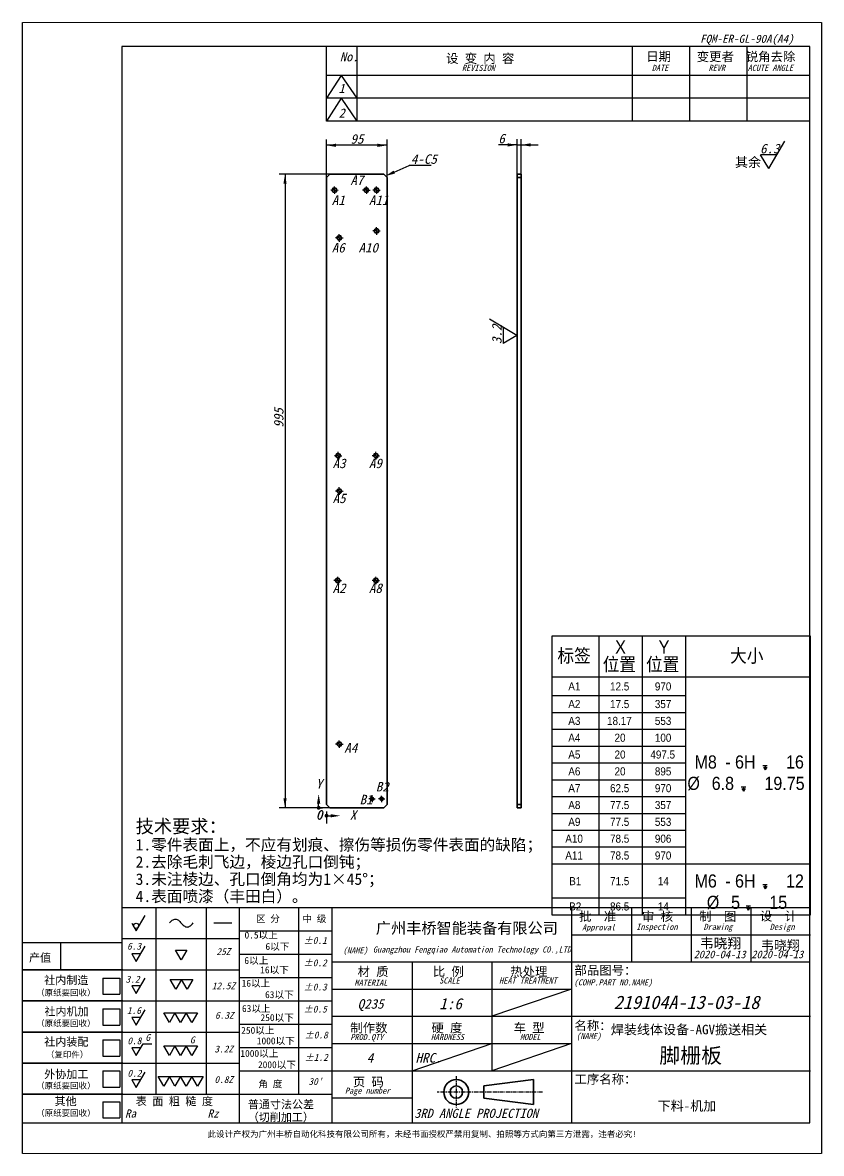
# Model space of a CAD drawing. Header units: millimetres. Extents: x -168473 to -148463, y 295526 to 306160.
# Drawn here: x -154662 to -153408, y 299194 to 300970 of the extents above; entities that cross this region are included whole.
import ezdxf

# ---------------------------------------------------------------- set-up
doc = ezdxf.new("R2010")
doc.units = ezdxf.units.MM
doc.linetypes.add('CENTER', pattern=[10.16, 6.35, -1.27, 1.27, -1.27])
doc.linetypes.add('CENTERX2', pattern=[20.32, 12.7, -2.54, 2.54, -2.54])
for name, color, linetype in [('SLD-0', 7, 'Continuous'), ('中心线层', 1, 'CENTERX2'), ('尺寸', 7, 'Continuous')]:
    doc.layers.add(name, color=color, linetype=linetype)
doc.layers.add('图框', color=7, linetype='Continuous', lineweight=20)
doc.layers.add('轮廓实线层', color=7, linetype='Continuous', lineweight=35)
doc.styles.add('SLDTEXTSTYLE0', font='')
doc.styles.add('SLDTEXTSTYLE1', font='')
doc.styles.add('SLDTEXTSTYLE2', font='')
doc.styles.add('SLDTEXTSTYLE3', font='')
doc.styles.add('SLDTEXTSTYLE4', font='', dxfattribs={"width": 0.913})
doc.styles.add('SLDTEXTSTYLE5', font='', dxfattribs={"width": 0.913})
doc.styles.get('SLDTEXTSTYLE0').set_extended_font_data('宋体')
doc.styles.get('SLDTEXTSTYLE1').set_extended_font_data('宋体', italic=True, bold=True)
doc.styles.get('SLDTEXTSTYLE2').set_extended_font_data('宋体')
doc.styles.get('SLDTEXTSTYLE3').set_extended_font_data('宋体', italic=True, bold=True)
doc.styles.get('SLDTEXTSTYLE4').set_extended_font_data('Century Gothic')
doc.styles.get('SLDTEXTSTYLE5').set_extended_font_data('Century Gothic')

# ---------------------------------------------------------------- blocks, each defined once
blk = doc.blocks.new('_DOT')
at = {"color": 0, "linetype": 'ByBlock', "lineweight": -2}
blk.add_line((-0.5, 0), (-1, 0), dxfattribs=at)
at = {"color": 0, "linetype": 'ByBlock', "const_width": 0.5}
blk.add_lwpolyline([(-0.25, 0, 1), (0.25, 0, 1)], format="xyb", close=True, dxfattribs=at)
blk = doc.blocks.new('SW_SYMBOL_HOLE_DEPTH')
at = {"layer": 'SLD-0', "color": 0}
for p, q in [((0, 1750), (1600, 1750)), ((200, 1110), (800, 150)), ((800, 1750), (800, 150)), ((1400, 1110), (800, 150))]:
    blk.add_line(p, q, dxfattribs=at)

msp = doc.modelspace()

# ---------------------------------------------------------------- linework, layer by layer
at = {"color": 7, "linetype": 'Continuous', "lineweight": 35}
for p, q in [((-154180.148, 300732.119), (-154185.148, 300727.119)), ((-154095.148, 300732.119), (-154180.148, 300732.119)), ((-154090.148, 300727.119), (-154095.148, 300732.119)), ((-153885.637, 300732.119), (-153879.637, 300732.119)), ((-153885.637, 300727.119), (-153885.637, 300732.119)), ((-153879.637, 300732.119), (-153879.637, 300727.119)), ((-154185.148, 300727.119), (-154185.148, 299742.119)), ((-154090.148, 299742.119), (-154090.148, 300727.119)), ((-153885.637, 299742.119), (-153885.637, 300727.119)), ((-153879.637, 300727.119), (-153885.637, 300727.119)), ((-153879.637, 299742.119), (-153879.637, 300727.119)), ((-154185.148, 299742.119), (-154180.148, 299737.119)), ((-154180.148, 299737.119), (-154095.148, 299737.119)), ((-154095.148, 299737.119), (-154090.148, 299742.119)), ((-153885.637, 299742.119), (-153879.637, 299742.119)), ((-153885.637, 299737.119), (-153885.637, 299742.119)), ((-153879.637, 299737.119), (-153885.637, 299737.119)), ((-153879.637, 299742.119), (-153879.637, 299737.119))]:
    msp.add_line(p, q, dxfattribs=at)
for centre, radius in [((-154172.648, 300707.119), 3.4), ((-154122.648, 300707.119), 3.4), ((-154106.648, 300707.119), 3.4), ((-154106.648, 300643.119), 3.4), ((-154165.148, 300632.119), 3.4), ((-154166.975, 300290.119), 3.4), ((-154107.648, 300290.119), 3.4), ((-154165.148, 300234.619), 3.4), ((-154167.648, 300094.119), 3.4), ((-154107.648, 300094.119), 3.4), ((-154165.148, 299837.119), 3.4), ((-154113.648, 299751.119), 2.5), ((-154098.648, 299751.119), 2.5)]:
    msp.add_circle(centre, radius, dxfattribs=at)
at = {"color": 7, "linetype": 'Continuous', "lineweight": 18}
for centre, radius in [((-154172.648, 300707.119), 4), ((-154122.648, 300707.119), 4), ((-154106.648, 300707.119), 4), ((-154106.648, 300643.119), 4), ((-154165.148, 300632.119), 4), ((-154166.975, 300290.119), 4), ((-154107.648, 300290.119), 4), ((-154165.148, 300234.619), 4), ((-154167.648, 300094.119), 4), ((-154107.648, 300094.119), 4), ((-154165.148, 299837.119), 4), ((-154113.648, 299751.119), 3), ((-154098.648, 299751.119), 3)]:
    msp.add_arc(centre, radius, 255, 195, dxfattribs=at)
at = {"layer": 'SLD-0'}
for p, q in [((-154662.26, 299194.304), (-154662.26, 300970.304)), ((-153408.26, 300970.304), (-153408.286, 299194.304)), ((-154185.359, 300815.459), (-154185.359, 300932.792)), ((-154137.359, 300932.792), (-154137.359, 300815.459)), ((-153705.359, 300932.792), (-153705.359, 300815.459)), ((-153615.359, 300932.792), (-153615.359, 300815.459)), ((-153525.359, 300932.792), (-153525.359, 300815.459)), ((-153426.285, 300887.459), (-154185.359, 300887.459)), ((-154162.313, 300887.459), (-154185.359, 300851.459)), ((-154162.313, 300887.459), (-154137.359, 300851.459)), ((-153426.285, 300851.459), (-154185.359, 300851.459)), ((-154162.313, 300851.459), (-154185.359, 300815.459)), ((-154162.313, 300851.459), (-154137.359, 300815.459)), ((-153426.285, 300815.459), (-154185.359, 300815.459)), ((-154185.148, 300727.119), (-154185.148, 300786.618)), ((-154090.148, 300727.119), (-154090.148, 300786.618)), ((-153885.637, 300732.119), (-153885.637, 300787.256)), ((-153879.637, 300732.119), (-153879.637, 300787.256)), ((-154090.148, 300777.618), (-154185.148, 300777.618)), ((-153885.637, 300778.256), (-153915.398, 300778.256)), ((-153885.637, 300778.256), (-153879.637, 300778.256)), ((-153879.637, 300778.256), (-153852.637, 300778.256)), ((-154180.148, 300732.119), (-154259.282, 300732.119)), ((-154250.282, 300732.119), (-154250.282, 299737.119)), ((-154078.775, 300735.537), (-154055.198, 300745.987)), ((-154180.148, 299737.119), (-154259.282, 299737.119)), ((-154662.26, 299525.722), (-154506.281, 299525.722)), ((-154602.699, 299525.722), (-154602.699, 299482.504)), ((-154505.154, 299482.504), (-154662.26, 299482.504)), ((-154536.296, 299469.713), (-154509.806, 299469.713)), ((-154536.296, 299469.713), (-154536.296, 299444.282)), ((-154509.806, 299469.713), (-154509.806, 299444.282)), ((-154176.794, 299452.328), (-153800.408, 299452.328)), ((-153800.408, 299452.328), (-153925.493, 299409.616)), ((-154505.154, 299433.691), (-154662.26, 299433.691)), ((-154536.296, 299444.282), (-154509.806, 299444.282)), ((-154536.296, 299421.113), (-154509.806, 299421.113)), ((-154536.296, 299421.113), (-154536.296, 299395.682)), ((-154509.806, 299421.113), (-154509.806, 299395.682)), ((-154176.794, 299409.616), (-153425.153, 299409.616)), ((-154505.154, 299384.877), (-154662.26, 299384.877)), ((-154536.296, 299395.682), (-154509.806, 299395.682)), ((-154536.296, 299372.513), (-154509.806, 299372.513)), ((-154536.296, 299372.513), (-154536.296, 299347.082)), ((-154509.806, 299372.513), (-154509.806, 299347.082)), ((-154176.794, 299366.904), (-153800.408, 299366.904)), ((-154050.577, 299324.192), (-153925.493, 299366.904)), ((-153800.408, 299366.904), (-153925.493, 299324.192)), ((-154536.296, 299347.082), (-154509.806, 299347.082)), ((-154505.154, 299336.063), (-154662.26, 299336.063)), ((-154536.296, 299323.913), (-154509.806, 299323.913)), ((-154536.296, 299323.913), (-154536.296, 299298.482)), ((-154509.806, 299323.913), (-154509.806, 299298.482)), ((-154536.296, 299298.482), (-154509.806, 299298.482)), ((-154505.154, 299287.25), (-154662.26, 299287.25)), ((-154536.296, 299275.313), (-154509.806, 299275.313)), ((-154536.296, 299275.313), (-154536.296, 299249.882)), ((-154509.806, 299275.313), (-154509.806, 299249.882)), ((-154176.794, 299281.48), (-154050.577, 299281.48)), ((-154536.296, 299249.882), (-154509.806, 299249.882))]:
    msp.add_line(p, q, dxfattribs=at)
at = {"layer": 'SLD-0', "color": 0}
for p, q in [((-153490.946, 300741.069), (-153465.665, 300783.924)), ((-153490.946, 300741.069), (-153503.587, 300762.496)), ((-153478.306, 300762.496), (-153503.587, 300762.496)), ((-154020.956, 300745.987), (-154055.198, 300745.987)), ((-154172.648, 300712.119), (-154172.648, 300713.019)), ((-154122.648, 300712.119), (-154122.648, 300713.019)), ((-154106.648, 300712.119), (-154106.648, 300713.019)), ((-154177.648, 300707.119), (-154178.548, 300707.119)), ((-154172.648, 300707.119), (-154175.148, 300707.119)), ((-154172.648, 300707.119), (-154172.648, 300709.619)), ((-154172.648, 300707.119), (-154172.648, 300704.619)), ((-154172.648, 300707.119), (-154170.148, 300707.119)), ((-154172.648, 300702.119), (-154172.648, 300701.219)), ((-154167.648, 300707.119), (-154166.748, 300707.119)), ((-154127.648, 300707.119), (-154128.548, 300707.119)), ((-154122.648, 300707.119), (-154125.148, 300707.119)), ((-154122.648, 300707.119), (-154122.648, 300709.619)), ((-154122.648, 300707.119), (-154122.648, 300704.619)), ((-154122.648, 300707.119), (-154120.148, 300707.119)), ((-154122.648, 300702.119), (-154122.648, 300701.219)), ((-154117.648, 300707.119), (-154116.748, 300707.119)), ((-154111.648, 300707.119), (-154112.548, 300707.119)), ((-154106.648, 300707.119), (-154109.148, 300707.119)), ((-154106.648, 300707.119), (-154106.648, 300709.619)), ((-154106.648, 300707.119), (-154106.648, 300704.619)), ((-154106.648, 300707.119), (-154104.148, 300707.119)), ((-154106.648, 300702.119), (-154106.648, 300701.219)), ((-154101.648, 300707.119), (-154100.748, 300707.119)), ((-154111.648, 300643.119), (-154112.548, 300643.119)), ((-154106.648, 300643.119), (-154109.148, 300643.119)), ((-154106.648, 300648.119), (-154106.648, 300649.019)), ((-154106.648, 300643.119), (-154106.648, 300645.619)), ((-154106.648, 300643.119), (-154106.648, 300640.619)), ((-154106.648, 300643.119), (-154104.148, 300643.119)), ((-154101.648, 300643.119), (-154100.748, 300643.119)), ((-154170.148, 300632.119), (-154171.048, 300632.119)), ((-154165.148, 300632.119), (-154167.648, 300632.119)), ((-154165.148, 300637.119), (-154165.148, 300638.019)), ((-154165.148, 300632.119), (-154165.148, 300634.619)), ((-154165.148, 300632.119), (-154165.148, 300629.619)), ((-154165.148, 300632.119), (-154162.648, 300632.119)), ((-154165.148, 300627.119), (-154165.148, 300626.219)), ((-154160.148, 300632.119), (-154159.248, 300632.119)), ((-154106.648, 300638.119), (-154106.648, 300637.219)), ((-153886.431, 300479.065), (-153929.286, 300504.346)), ((-153907.858, 300491.706), (-153907.858, 300466.425)), ((-153886.431, 300479.065), (-153907.858, 300466.425)), ((-154171.975, 300290.119), (-154172.875, 300290.119)), ((-154166.975, 300290.119), (-154169.475, 300290.119)), ((-154166.975, 300295.119), (-154166.975, 300296.019)), ((-154166.975, 300290.119), (-154166.975, 300292.619)), ((-154166.975, 300290.119), (-154166.975, 300287.619)), ((-154166.975, 300290.119), (-154164.475, 300290.119)), ((-154161.975, 300290.119), (-154161.075, 300290.119)), ((-154112.648, 300290.119), (-154113.548, 300290.119)), ((-154107.648, 300290.119), (-154110.148, 300290.119)), ((-154107.648, 300295.119), (-154107.648, 300296.019)), ((-154107.648, 300290.119), (-154107.648, 300292.619)), ((-154107.648, 300290.119), (-154107.648, 300287.619)), ((-154107.648, 300290.119), (-154105.148, 300290.119)), ((-154102.648, 300290.119), (-154101.748, 300290.119)), ((-154166.975, 300285.119), (-154166.975, 300284.219)), ((-154107.648, 300285.119), (-154107.648, 300284.219)), ((-154170.148, 300234.619), (-154171.048, 300234.619)), ((-154165.148, 300234.619), (-154167.648, 300234.619)), ((-154165.148, 300239.619), (-154165.148, 300240.519)), ((-154165.148, 300234.619), (-154165.148, 300237.119)), ((-154165.148, 300234.619), (-154165.148, 300232.119)), ((-154165.148, 300234.619), (-154162.648, 300234.619)), ((-154160.148, 300234.619), (-154159.248, 300234.619)), ((-154165.148, 300229.619), (-154165.148, 300228.719)), ((-154172.648, 300094.119), (-154173.548, 300094.119)), ((-154167.648, 300094.119), (-154170.148, 300094.119)), ((-154167.648, 300099.119), (-154167.648, 300100.019)), ((-154167.648, 300094.119), (-154167.648, 300096.619)), ((-154167.648, 300094.119), (-154167.648, 300091.619)), ((-154167.648, 300094.119), (-154165.148, 300094.119)), ((-154162.648, 300094.119), (-154161.748, 300094.119)), ((-154112.648, 300094.119), (-154113.548, 300094.119)), ((-154107.648, 300094.119), (-154110.148, 300094.119)), ((-154107.648, 300099.119), (-154107.648, 300100.019)), ((-154107.648, 300094.119), (-154107.648, 300096.619)), ((-154107.648, 300094.119), (-154107.648, 300091.619)), ((-154107.648, 300094.119), (-154105.148, 300094.119)), ((-154102.648, 300094.119), (-154101.748, 300094.119)), ((-154167.648, 300089.119), (-154167.648, 300088.219)), ((-154107.648, 300089.119), (-154107.648, 300088.219)), ((-153831.606, 300006.635), (-153831.606, 299569.071)), ((-153425.424, 300006.635), (-153831.606, 300006.635)), ((-153757.606, 300006.635), (-153757.606, 299942.832)), ((-153689.606, 300006.635), (-153689.606, 299942.832)), ((-153621.606, 300006.635), (-153621.606, 299942.832)), ((-153425.424, 299569.071), (-153425.424, 300006.635)), ((-153831.606, 299942.832), (-153425.424, 299942.832)), ((-153757.606, 299942.832), (-153757.606, 299569.071)), ((-153689.606, 299942.832), (-153689.606, 299569.071)), ((-153621.606, 299942.832), (-153621.606, 299569.071)), ((-153831.606, 299913.373), (-153621.606, 299913.373)), ((-153831.606, 299886.946), (-153621.606, 299886.946)), ((-153831.606, 299860.519), (-153621.606, 299860.519)), ((-154165.148, 299842.119), (-154165.148, 299843.019)), ((-154170.148, 299837.119), (-154171.048, 299837.119)), ((-154165.148, 299837.119), (-154167.648, 299837.119)), ((-154165.148, 299837.119), (-154165.148, 299839.619)), ((-154165.148, 299837.119), (-154165.148, 299834.619)), ((-154165.148, 299837.119), (-154162.648, 299837.119)), ((-154165.148, 299832.119), (-154165.148, 299831.219)), ((-154160.148, 299837.119), (-154159.248, 299837.119)), ((-153831.606, 299834.091), (-153621.606, 299834.091)), ((-153831.606, 299807.664), (-153621.606, 299807.664)), ((-153831.606, 299781.236), (-153621.606, 299781.236)), ((-154113.648, 299753.619), (-154113.648, 299756.119)), ((-154113.648, 299751.119), (-154113.648, 299753.619)), ((-154098.648, 299753.619), (-154098.648, 299756.119)), ((-154098.648, 299751.119), (-154098.648, 299753.619)), ((-153831.606, 299754.809), (-153621.606, 299754.809)), ((-154191.148, 299737.119), (-154209.514, 299737.119)), ((-154197.514, 299737.119), (-154197.514, 299743.668)), ((-154116.148, 299751.119), (-154118.648, 299751.119)), ((-154113.648, 299751.119), (-154116.148, 299751.119)), ((-154113.648, 299751.119), (-154113.648, 299748.619)), ((-154113.648, 299751.119), (-154111.148, 299751.119)), ((-154113.648, 299748.619), (-154113.648, 299746.119)), ((-154111.148, 299751.119), (-154108.648, 299751.119)), ((-154101.148, 299751.119), (-154103.648, 299751.119)), ((-154098.648, 299751.119), (-154101.148, 299751.119)), ((-154098.648, 299751.119), (-154098.648, 299748.619)), ((-154098.648, 299751.119), (-154096.148, 299751.119)), ((-154098.648, 299748.619), (-154098.648, 299746.119)), ((-154096.148, 299751.119), (-154093.648, 299751.119)), ((-154185.148, 299731.119), (-154185.148, 299712.569)), ((-154185.148, 299724.569), (-154178.598, 299724.569)), ((-153831.606, 299728.382), (-153621.606, 299728.382)), ((-153831.606, 299701.954), (-153621.606, 299701.954)), ((-153831.606, 299675.527), (-153621.606, 299675.527)), ((-153831.606, 299649.1), (-153425.424, 299649.1)), ((-153831.606, 299595.498), (-153621.606, 299595.498)), ((-153831.606, 299569.071), (-153425.424, 299569.071))]:
    msp.add_line(p, q, dxfattribs=at)
at = {"layer": 'SLD-0'}
for points in [[(-154185.148, 300777.618), (-154170.148, 300775.068), (-154170.148, 300780.168)], [(-154090.148, 300777.618), (-154105.148, 300780.168), (-154105.148, 300775.068)], [(-153885.637, 300778.256), (-153900.637, 300780.806), (-153900.637, 300775.706)], [(-153879.637, 300778.256), (-153864.637, 300775.706), (-153864.637, 300780.806)], [(-154250.282, 300732.119), (-154252.832, 300717.119), (-154247.732, 300717.119)], [(-154077.762, 300733.252), (-154092.488, 300729.459), (-154079.788, 300737.823)], [(-154250.282, 299737.119), (-154247.732, 299752.119), (-154252.832, 299752.119)]]:
    msp.add_solid(points, dxfattribs=at)
at = {"layer": 'SLD-0', "color": 0}
for points in [[(-154197.514, 299758.668), (-154200.064, 299743.668), (-154194.964, 299743.668)], [(-154163.598, 299724.569), (-154178.598, 299727.119), (-154178.598, 299722.019)]]:
    msp.add_solid(points, dxfattribs=at)
at = {"layer": '中心线层', "linetype": 'CENTER'}
for p, q in [((-153981.446, 299315.813), (-153981.446, 299265.359)), ((-153846.166, 299290.586), (-154011.486, 299290.584))]:
    msp.add_line(p, q, dxfattribs=at)
at = {"layer": '图框'}
for p, q in [((-153408.26, 300970.304), (-154662.26, 300970.304)), ((-154662.26, 299194.304), (-153408.286, 299194.304))]:
    msp.add_line(p, q, dxfattribs=at)
at = {"layer": '图框', "lineweight": 25}
for p, q in [((-153426.285, 300932.792), (-154506.285, 300932.792)), ((-154506.285, 300932.792), (-154506.285, 299242.304)), ((-153426.285, 299242.304), (-153426.285, 300932.792)), ((-154662.26, 299242.304), (-153426.285, 299242.304))]:
    msp.add_line(p, q, dxfattribs=at)
at = {"layer": '尺寸', "color": 7, "linetype": 'Continuous'}
for p, q in [((-154506.281, 299580.479), (-154506.285, 299242.304)), ((-154453.289, 299580.463), (-154453.289, 299287.582)), ((-154373.967, 299580.463), (-154373.967, 299287.582)), ((-154322.103, 299580.463), (-154322.103, 299242.304)), ((-154229.164, 299580.463), (-154229.164, 299287.582)), ((-154176.789, 299580.479), (-154176.794, 299242.304)), ((-154176.789, 299580.479), (-154176.789, 299495.055)), ((-154362.036, 299556.375), (-154333.561, 299556.375)), ((-154322.103, 299543.853), (-154176.789, 299543.853)), ((-154505.154, 299531.65), (-154322.103, 299531.65)), ((-154322.103, 299507.243), (-154176.794, 299507.243)), ((-154662.26, 299482.504), (-154322.103, 299482.504)), ((-154322.103, 299470.633), (-154176.794, 299470.633)), ((-154662.26, 299433.691), (-154322.103, 299433.691)), ((-154322.103, 299433.691), (-154176.794, 299433.691)), ((-154662.26, 299384.877), (-154322.103, 299384.877)), ((-154322.103, 299397.412), (-154176.794, 299397.412)), ((-154322.103, 299360.802), (-154176.794, 299360.802)), ((-154662.26, 299336.063), (-154322.103, 299336.063)), ((-154322.103, 299324.192), (-154175.662, 299324.192)), ((-154662.26, 299287.25), (-154176.794, 299287.25)), ((-154505.154, 299287.25), (-154176.794, 299287.25)), ((-154506.285, 299242.304), (-154176.794, 299242.304))]:
    msp.add_line(p, q, dxfattribs=at)
at = {"layer": '尺寸'}
for p, q in [((-154506.281, 299580.479), (-154176.789, 299580.479)), ((-154176.789, 299580.479), (-153426.28, 299580.479)), ((-153800.408, 299580.463), (-153800.408, 299242.304)), ((-153706.594, 299580.463), (-153706.594, 299495.04)), ((-153612.781, 299580.463), (-153612.781, 299495.04)), ((-153518.967, 299580.463), (-153518.967, 299495.04)), ((-153426.285, 299242.304), (-153426.28, 299580.479)), ((-154483.993, 299543.671), (-154469.902, 299568.078)), ((-154491.039, 299555.874), (-154483.993, 299543.671)), ((-153800.408, 299537.751), (-153425.153, 299537.751)), ((-154476.947, 299507.727), (-154491.039, 299507.727)), ((-154491.039, 299507.727), (-154483.993, 299495.524)), ((-154483.993, 299495.524), (-154469.902, 299519.931)), ((-154413.189, 299498.321), (-154421.996, 299513.575)), ((-154421.996, 299513.575), (-154404.382, 299513.575)), ((-154404.382, 299513.575), (-154413.189, 299498.321)), ((-154176.789, 299495.055), (-153426.281, 299495.055)), ((-154050.577, 299495.04), (-154050.577, 299242.304)), ((-153925.493, 299495.04), (-153925.493, 299324.192)), ((-154483.993, 299445.217), (-154469.902, 299469.624)), ((-154476.947, 299457.421), (-154491.039, 299457.421)), ((-154491.039, 299457.421), (-154483.993, 299445.217)), ((-154421.702, 299451.992), (-154430.509, 299467.246)), ((-154430.509, 299467.246), (-154412.895, 299467.246)), ((-154412.895, 299467.246), (-154421.702, 299451.992)), ((-154412.895, 299467.246), (-154395.281, 299467.246)), ((-154404.088, 299451.992), (-154412.895, 299467.246)), ((-154395.281, 299467.246), (-154404.088, 299451.992)), ((-154483.993, 299395.482), (-154469.902, 299419.889)), ((-154476.947, 299407.686), (-154491.039, 299407.686)), ((-154491.039, 299407.686), (-154483.993, 299395.482)), ((-154431.911, 299399.694), (-154440.718, 299414.949)), ((-154440.718, 299414.949), (-154423.104, 299414.949)), ((-154423.104, 299414.949), (-154431.911, 299399.694)), ((-154423.104, 299414.949), (-154405.49, 299414.949)), ((-154414.297, 299399.694), (-154423.104, 299414.949)), ((-154405.49, 299414.949), (-154414.297, 299399.694)), ((-154396.683, 299399.694), (-154405.49, 299414.949)), ((-154405.49, 299414.949), (-154387.876, 299414.949)), ((-154387.876, 299414.949), (-154396.683, 299399.694)), ((-154483.993, 299347.789), (-154473.137, 299366.592)), ((-154473.137, 299366.592), (-154459.184, 299366.592)), ((-154431.912, 299347.789), (-154440.719, 299363.043)), ((-154440.719, 299363.043), (-154423.105, 299363.043)), ((-154423.105, 299363.043), (-154431.912, 299347.789)), ((-154423.105, 299363.043), (-154405.49, 299363.043)), ((-154414.297, 299347.789), (-154423.105, 299363.043)), ((-154405.49, 299363.043), (-154414.297, 299347.789)), ((-154396.683, 299347.789), (-154405.49, 299363.043)), ((-154405.49, 299363.043), (-154387.876, 299363.043)), ((-154387.876, 299363.043), (-154396.683, 299347.789)), ((-154476.947, 299359.992), (-154491.039, 299359.992)), ((-154491.039, 299359.992), (-154483.993, 299347.789)), ((-154476.947, 299309.794), (-154491.039, 299309.794)), ((-154491.039, 299309.794), (-154483.993, 299297.591)), ((-154483.993, 299297.591), (-154469.902, 299321.997)), ((-154440.718, 299300.005), (-154449.525, 299315.259)), ((-154449.525, 299315.259), (-154431.911, 299315.259)), ((-154431.911, 299315.259), (-154440.718, 299300.005)), ((-154431.911, 299315.259), (-154414.297, 299315.259)), ((-154423.104, 299300.005), (-154431.911, 299315.259)), ((-154414.297, 299315.259), (-154423.104, 299300.005)), ((-154405.49, 299300.005), (-154414.297, 299315.259)), ((-154414.297, 299315.259), (-154396.683, 299315.259)), ((-154396.683, 299315.259), (-154405.49, 299300.005)), ((-154387.876, 299300.005), (-154396.683, 299315.259)), ((-154396.683, 299315.259), (-154379.069, 299315.259)), ((-154379.069, 299315.259), (-154387.876, 299300.005)), ((-154175.662, 299324.192), (-153425.153, 299324.192)), ((-154176.794, 299242.304), (-153426.285, 299242.304))]:
    msp.add_line(p, q, dxfattribs=at)
msp.add_circle((-154483.993, 299551.806), 4.068, dxfattribs=at)
at = {"layer": '尺寸', "color": 7, "linetype": 'Continuous'}
msp.add_open_spline([(-154431.65, 299556.174), (-154430.43, 299557.774), (-154427.762, 299560.476), (-154422.312, 299563.221), (-154416.979, 299560.322), (-154413.194, 299556.037), (-154409.385, 299551.757), (-154403.95, 299548.863), (-154398.475, 299551.805), (-154395.841, 299554.628), (-154394.642, 299556.292)], degree=3, knots=[0, 0, 0, 0, 6.96407432, 13.29707517, 19.12167134, 26.15937045, 33.27166208, 39.14319444, 45.57780543, 52.67754896, 52.67754896, 52.67754896, 52.67754896], dxfattribs=at)
at = {"layer": '轮廓实线层'}
for p, q in [((-153938.335, 299300.349), (-153860.234, 299310.112)), ((-153860.234, 299310.112), (-153860.234, 299271.061)), ((-153938.335, 299280.824), (-153938.335, 299300.349)), ((-153860.234, 299271.061), (-153938.335, 299280.824))]:
    msp.add_line(p, q, dxfattribs=at)
for radius in [19.525, 9.763]:
    msp.add_arc((-153981.446, 299290.586), radius, 0, 359.989383, dxfattribs=at)

# ---------------------------------------------------------------- block references
at = {"layer": 'SLD-0', "color": 0, "xscale": 0.004393530281959102, "yscale": 0.004393530252855271, "zscale": 0.004393530273437499}
for p in [(-153500.244, 299795.881), (-153534.141, 299762.288), (-153500.244, 299609.001), (-153526.517, 299575.407)]:
    msp.add_blockref('SW_SYMBOL_HOLE_DEPTH', p, dxfattribs=at)
at = {"layer": 'SLD-0', "color": 0, "xscale": 6, "yscale": 6, "rotation": 180}
for p in [(-154197.514, 299737.119, -3), (-154185.148, 299724.569, -3)]:
    msp.add_blockref('_DOT', p, dxfattribs=at)

# ---------------------------------------------------------------- texts
at = {"layer": 'SLD-0', "linetype": 'Continuous'}
for s, height, style, p in [('FQM-ER-GL-90A(A4)', 12.7, 'SLDTEXTSTYLE3', (-153598.739, 300938.582)), ('A7', 15, 'SLDTEXTSTYLE1', (-154147.724, 300715.378)), ('A1', 15, 'SLDTEXTSTYLE1', (-154176.95, 300683.878)), ('A11', 15, 'SLDTEXTSTYLE1', (-154118.658, 300683.878)), ('A6', 15, 'SLDTEXTSTYLE1', (-154176.95, 300609.273)), ('A10', 15, 'SLDTEXTSTYLE1', (-154134.973, 300609.273)), ('A3', 15, 'SLDTEXTSTYLE1', (-154175.609, 300270.536)), ('A9', 15, 'SLDTEXTSTYLE1', (-154118.658, 300270.536)), ('A5', 15, 'SLDTEXTSTYLE1', (-154175.609, 300215.646)), ('A2', 15, 'SLDTEXTSTYLE1', (-154175.609, 300074.536)), ('A8', 15, 'SLDTEXTSTYLE1', (-154118.658, 300074.536)), ('A4', 15, 'SLDTEXTSTYLE1', (-154157.254, 299823.634)), ('B2', 15, 'SLDTEXTSTYLE1', (-154107.853, 299762.694)), ('B1', 15, 'SLDTEXTSTYLE1', (-154133.236, 299742.503)), ('韦晓翔', 15.875, 'SLDTEXTSTYLE0', (-153599.039, 299516.318)), ('韦晓翔', 15, 'SLDTEXTSTYLE0', (-153503.158, 299513.493)), ('2020-04-13', 12, 'SLDTEXTSTYLE1', (-153608.756, 299500.814)), ('2020-04-13', 12, 'SLDTEXTSTYLE1', (-153518.257, 299500.814)), ('Q235', 15, 'SLDTEXTSTYLE1', (-154136.354, 299421.522)), ('219104A-13-03-18', 21, 'SLDTEXTSTYLE1', (-153734.298, 299421.049)), ('焊装线体设备-AGV搬送相关', 15, 'SLDTEXTSTYLE0', (-153738.759, 299381.287)), ('脚栅板', 24, 'SLDTEXTSTYLE0', (-153662.574, 299336.108)), ('4', 15, 'SLDTEXTSTYLE1', (-154121.994, 299336.922)), ('HRC.', 15, 'SLDTEXTSTYLE1', (-154045.336, 299336.922)), ('下料-机加', 15, 'SLDTEXTSTYLE0', (-153665.309, 299261.403)), ('此设计产权为广州丰桥自动化科技有限公司所有，未经书面授权严禁用复制、拍照等方式向第三方泄露，违者必究!', 9.525, 'SLDTEXTSTYLE2', (-154371.837, 299219.915))]:
    msp.add_text(s, height=height, dxfattribs=dict(at, style=style)).set_placement(p)
at = {"layer": 'SLD-0', "char_height": 15, "attachment_point": 1, "style": 'SLDTEXTSTYLE1'}
for s, insert in [('95', (-154147.556, 300795.072)), ('6', (-153915.398, 300795.711))]:
    msp.add_mtext(s, dxfattribs=dict(at, insert=insert))
at = {"layer": 'SLD-0', "color": 0, "attachment_point": 1}
for s, insert, char_height, style in [('6.3', (-153504.479, 300779.951), 15, 'SLDTEXTSTYLE1'), ('4-C5', (-154052.697, 300763.46), 15, 'SLDTEXTSTYLE1'), ('其余', (-153543.844, 300758.523), 15, 'SLDTEXTSTYLE0'), ('标签', (-153822.606, 299986.447), 21, 'SLDTEXTSTYLE4'), ('X ', (-153732.137, 300000.024), 21, 'SLDTEXTSTYLE5'), ('Y ', (-153663.889, 300000.024), 21, 'SLDTEXTSTYLE5'), ('大小', (-153551.515, 299986.447), 21, 'SLDTEXTSTYLE4'), ('位置', (-153751.606, 299972.87), 21, 'SLDTEXTSTYLE4'), ('位置', (-153683.606, 299972.87), 21, 'SLDTEXTSTYLE4'), ('A1', (-153805.565, 299934.07), 12.7, 'SLDTEXTSTYLE5'), ('12.5', (-153740.022, 299934.07), 12.7, 'SLDTEXTSTYLE5'), ('970', (-153669.682, 299934.07), 12.7, 'SLDTEXTSTYLE5'), ('A2', (-153805.565, 299906.382), 12.7, 'SLDTEXTSTYLE5'), ('17.5', (-153740.022, 299906.382), 12.7, 'SLDTEXTSTYLE5'), ('357', (-153669.682, 299906.382), 12.7, 'SLDTEXTSTYLE5'), ('A3', (-153805.565, 299879.955), 12.7, 'SLDTEXTSTYLE5'), ('18.17', (-153744.714, 299879.955), 12.7, 'SLDTEXTSTYLE5'), ('553', (-153669.682, 299879.955), 12.7, 'SLDTEXTSTYLE5'), ('A4', (-153805.565, 299853.527), 12.7, 'SLDTEXTSTYLE5'), ('20', (-153732.99, 299853.527), 12.7, 'SLDTEXTSTYLE5'), ('100', (-153669.682, 299853.527), 12.7, 'SLDTEXTSTYLE5'), ('A5', (-153805.565, 299827.1), 12.7, 'SLDTEXTSTYLE5'), ('20', (-153732.99, 299827.1), 12.7, 'SLDTEXTSTYLE5'), ('497.5', (-153676.714, 299827.1), 12.7, 'SLDTEXTSTYLE5'), (' M8', (-153614.4, 299819.381), 20.6375, 'SLDTEXTSTYLE5'), (' - 6H ', (-153566.246, 299819.381), 20.6375, 'SLDTEXTSTYLE5'), (' 16', (-153470.732, 299819.381), 20.6375, 'SLDTEXTSTYLE5'), ('A6', (-153805.565, 299800.672), 12.7, 'SLDTEXTSTYLE5'), ('20', (-153732.99, 299800.672), 12.7, 'SLDTEXTSTYLE5'), ('895', (-153669.682, 299800.672), 12.7, 'SLDTEXTSTYLE5'), ('Y', (-154201.879, 299782.393), 15, 'SLDTEXTSTYLE1'), ('A7', (-153805.565, 299774.245), 12.7, 'SLDTEXTSTYLE5'), ('62.5', (-153740.022, 299774.245), 12.7, 'SLDTEXTSTYLE5'), ('970', (-153669.682, 299774.245), 12.7, 'SLDTEXTSTYLE5'), ('%%c', (-153618.606, 299785.787), 20.6375, 'SLDTEXTSTYLE5'), (' 6.8', (-153587.455, 299785.787), 20.6375, 'SLDTEXTSTYLE5'), (' 19.75', (-153504.629, 299785.787), 20.6375, 'SLDTEXTSTYLE5'), ('A8', (-153805.565, 299747.818), 12.7, 'SLDTEXTSTYLE5'), ('77.5', (-153740.022, 299747.818), 12.7, 'SLDTEXTSTYLE5'), ('357', (-153669.682, 299747.818), 12.7, 'SLDTEXTSTYLE5'), ('技术要求：', (-154484.884, 299718.547), 21, 'SLDTEXTSTYLE0'), ('0', (-154201.879, 299733.844), 15, 'SLDTEXTSTYLE1'), ('0', (-154201.512, 299733.295), 15, 'SLDTEXTSTYLE1'), ('X', (-154148.598, 299733.3), 15, 'SLDTEXTSTYLE1'), ('A9', (-153805.565, 299721.39), 12.7, 'SLDTEXTSTYLE5'), ('77.5', (-153740.022, 299721.39), 12.7, 'SLDTEXTSTYLE5'), ('553', (-153669.682, 299721.39), 12.7, 'SLDTEXTSTYLE5'), ('1.零件表面上，不应有划痕、擦伤等损伤零件表面的缺陷；', (-154484.884, 299688.056), 18, 'SLDTEXTSTYLE0'), ('A10', (-153810.257, 299694.963), 12.7, 'SLDTEXTSTYLE5'), ('78.5', (-153740.022, 299694.963), 12.7, 'SLDTEXTSTYLE5'), ('906', (-153669.682, 299694.963), 12.7, 'SLDTEXTSTYLE5'), ('A11', (-153810.257, 299668.535), 12.7, 'SLDTEXTSTYLE5'), ('78.5', (-153740.022, 299668.535), 12.7, 'SLDTEXTSTYLE5'), ('970', (-153669.682, 299668.535), 12.7, 'SLDTEXTSTYLE5'), ('2.去除毛刺飞边，棱边孔口倒钝；', (-154484.884, 299661.056), 18, 'SLDTEXTSTYLE0'), ('3.未注棱边、孔口倒角均为1×45°；', (-154484.884, 299634.056), 18, 'SLDTEXTSTYLE0'), (' M6', (-153614.4, 299632.5), 20.6375, 'SLDTEXTSTYLE5'), (' - 6H ', (-153566.246, 299632.5), 20.6375, 'SLDTEXTSTYLE5'), (' 12', (-153470.732, 299632.5), 20.6375, 'SLDTEXTSTYLE5'), ('B1', (-153804.154, 299628.266), 12.7, 'SLDTEXTSTYLE5'), ('71.5', (-153740.022, 299628.266), 12.7, 'SLDTEXTSTYLE5'), ('14', (-153664.99, 299628.266), 12.7, 'SLDTEXTSTYLE5'), ('4.表面喷漆（丰田白）。', (-154484.884, 299607.056), 18, 'SLDTEXTSTYLE0'), ('%%c', (-153588.127, 299598.907), 20.6375, 'SLDTEXTSTYLE5'), (' 5', (-153556.976, 299598.907), 20.6375, 'SLDTEXTSTYLE5'), (' 15', (-153497.005, 299598.907), 20.6375, 'SLDTEXTSTYLE5'), ('B2', (-153804.154, 299588.507), 12.7, 'SLDTEXTSTYLE5'), ('86.5', (-153740.022, 299588.507), 12.7, 'SLDTEXTSTYLE5'), ('14', (-153664.99, 299588.507), 12.7, 'SLDTEXTSTYLE5')]:
    msp.add_mtext(s, dxfattribs=dict(at, insert=insert, char_height=char_height, style=style))
at = {"layer": 'SLD-0', "color": 0, "insert": (-153925.313, 300465.533), "char_height": 15, "attachment_point": 1, "rotation": 90, "style": 'SLDTEXTSTYLE1'}
msp.add_mtext('3.2', dxfattribs=at)
at = {"layer": 'SLD-0', "insert": (-154267.736, 300334.178), "char_height": 15, "attachment_point": 1, "rotation": 90, "style": 'SLDTEXTSTYLE1'}
msp.add_mtext('995', dxfattribs=at)
at = {"layer": '尺寸', "linetype": 'Continuous'}
for s, height, style, p in [('日期', 14.2875, 'SLDTEXTSTYLE0', (-153683.312, 300910.018)), ('变更者', 14.2875, 'SLDTEXTSTYLE0', (-153604.029, 300909.698)), ('锐角去除', 14.2875, 'SLDTEXTSTYLE0', (-153527.06, 300909.778)), ('No.', 14.2875, 'SLDTEXTSTYLE1', (-154164.123, 300909.495)), ('设 变 内 容', 14.2875, 'SLDTEXTSTYLE0', (-153997.453, 300906.941)), ('REVISION', 9.525, 'SLDTEXTSTYLE1', (-153972.584, 300894.497)), ('DATE', 9.525, 'SLDTEXTSTYLE1', (-153674.399, 300894.497)), ('REVR', 9.525, 'SLDTEXTSTYLE1', (-153585.35, 300894.497)), ('ACUTE ANGLE', 9.525, 'SLDTEXTSTYLE1', (-153523.971, 300894.497)), ('1', 14.287, 'SLDTEXTSTYLE1', (-154166.301, 300859.884)), ('2', 14.287, 'SLDTEXTSTYLE1', (-154166.061, 300821.121)), ('批  准', 14.2875, 'SLDTEXTSTYLE0', (-153788.671, 299559.443)), ('审 核', 14.2875, 'SLDTEXTSTYLE0', (-153689.818, 299559.364)), ('制  图', 14.2875, 'SLDTEXTSTYLE0', (-153600.289, 299559.523)), ('设  计', 14.2875, 'SLDTEXTSTYLE0', (-153504.856, 299559.922)), ('广州丰桥智能装备有限公司', 17.4625, 'SLDTEXTSTYLE0', (-154107.741, 299539.421)), ('Approval', 9.525, 'SLDTEXTSTYLE1', (-153783.938, 299544.497)), ('Inspection', 9.525, 'SLDTEXTSTYLE1', (-153698.795, 299545.354)), ('Drawing', 9.525, 'SLDTEXTSTYLE1', (-153593.292, 299545.354)), ('Design', 9.525, 'SLDTEXTSTYLE1', (-153489.265, 299545.354)), ('6.3', 10.8, 'SLDTEXTSTYLE1', (-154498.327, 299514.329)), ('(NAME)', 9.525, 'SLDTEXTSTYLE1', (-154159.429, 299508.556)), ('Guangzhou Fengqiao Automation Technology CO.,LTD', 9.525, 'SLDTEXTSTYLE1', (-154112.259, 299509.78)), ('材 质', 14.2875, 'SLDTEXTSTYLE0', (-154136.482, 299472.665)), ('比 例', 14.2875, 'SLDTEXTSTYLE0', (-154018.245, 299472.825)), ('热处理', 14.2875, 'SLDTEXTSTYLE0', (-153896.746, 299472.745)), ('部品图号：', 14.2875, 'SLDTEXTSTYLE0', (-153795.984, 299474.836)), ('3.2', 10.8, 'SLDTEXTSTYLE1', (-154500.584, 299462.43)), ('SCALE', 9.525, 'SLDTEXTSTYLE1', (-154008.308, 299461.113)), ('HEAT TREATMENT', 9.525, 'SLDTEXTSTYLE1', (-153914.203, 299461.113)), ('MATERIAL', 9.525, 'SLDTEXTSTYLE1', (-154141.338, 299457.579)), ('(COMP.PART NO.NAME)', 9.525, 'SLDTEXTSTYLE1', (-153796.868, 299458.115)), ('1:6', 17.4625, 'SLDTEXTSTYLE1', (-154008.201, 299420.646)), ('1.6', 10.8, 'SLDTEXTSTYLE1', (-154498.508, 299413.37)), ('制作数', 14.2875, 'SLDTEXTSTYLE0', (-154147.904, 299384.344)), ('硬 度', 14.2875, 'SLDTEXTSTYLE0', (-154020.542, 299384.344)), ('车 型', 14.2875, 'SLDTEXTSTYLE0', (-153891.539, 299384.424)), ('名称：', 14.2875, 'SLDTEXTSTYLE0', (-153795.984, 299387.86)), ('PROD.QTY', 9.525, 'SLDTEXTSTYLE1', (-154147.672, 299372.331)), ('HARDNESS', 9.525, 'SLDTEXTSTYLE1', (-154021.259, 299372.331)), ('MODEL', 9.525, 'SLDTEXTSTYLE1', (-153881.41, 299372.331)), ('(NAME)', 9.525, 'SLDTEXTSTYLE1', (-153793.148, 299373.717)), ('0.8', 10.8, 'SLDTEXTSTYLE1', (-154497.793, 299365.702)), ('0.2', 10.8, 'SLDTEXTSTYLE1', (-154497.733, 299314.742)), ('页 码', 14.2875, 'SLDTEXTSTYLE0', (-154143.834, 299299.442)), ('工序名称：', 14.2875, 'SLDTEXTSTYLE0', (-153795.984, 299303.749)), ('Page number', 9.525, 'SLDTEXTSTYLE1', (-154156.244, 299288.006)), ('表 面 粗 糙 度', 12.7, 'SLDTEXTSTYLE0', (-154484.613, 299269.824)), ('普通寸法公差', 12.7, 'SLDTEXTSTYLE0', (-154308.642, 299264.865)), ('Ra             Rz', 12.7, 'SLDTEXTSTYLE1', (-154501.451, 299250.619)), ('（切削加工）', 12.7, 'SLDTEXTSTYLE0', (-154308.819, 299244.814)), ('3RD ANGLE PROJECTION', 14.2875, 'SLDTEXTSTYLE1', (-154047.458, 299250.064))]:
    msp.add_text(s, height=height, dxfattribs=dict(at, style=style)).set_placement(p)
at = {"layer": '尺寸', "color": 7, "linetype": 'Continuous'}
for s, height, style, p in [('区 分', 10.8, 'SLDTEXTSTYLE0', (-154295.997, 299557.566)), ('中 级', 10.8, 'SLDTEXTSTYLE0', (-154222.977, 299557.385)), ('0.5以上', 10.8, 'SLDTEXTSTYLE0', (-154313.87, 299531.767)), ('6以下', 10.8, 'SLDTEXTSTYLE0', (-154280.998, 299513.833)), ('±0.1', 10.8, 'SLDTEXTSTYLE1', (-154221.468, 299523.363)), ('产值', 12.7, 'SLDTEXTSTYLE0', (-154652.268, 299495.358)), ('25Z', 10.8, 'SLDTEXTSTYLE1', (-154357.985, 299505.851)), ('6以上', 10.8, 'SLDTEXTSTYLE0', (-154314.118, 299491.913)), ('16以下', 10.8, 'SLDTEXTSTYLE0', (-154289.245, 299477.104)), ('±0.2', 10.8, 'SLDTEXTSTYLE1', (-154221.468, 299488.252)), ('社内制造', 12.7, 'SLDTEXTSTYLE0', (-154628.356, 299459.936)), ('（原纸要回收）', 9.525, 'SLDTEXTSTYLE0', (-154641.043, 299442.035)), ('12.5Z', 10.8, 'SLDTEXTSTYLE1', (-154365.236, 299452.041)), ('16以上', 10.8, 'SLDTEXTSTYLE0', (-154318.393, 299456.109)), ('±0.3', 10.8, 'SLDTEXTSTYLE1', (-154221.468, 299450.197)), ('63以下', 10.8, 'SLDTEXTSTYLE0', (-154281.624, 299438.175)), ('社内机加', 12.7, 'SLDTEXTSTYLE0', (-154628.001, 299410.805)), ('6.3Z', 10.8, 'SLDTEXTSTYLE1', (-154360.177, 299405.776)), ('63以上', 10.8, 'SLDTEXTSTYLE0', (-154317.88, 299416.447)), ('±0.5', 10.8, 'SLDTEXTSTYLE1', (-154221.468, 299415.487)), ('（原纸要回收）', 9.525, 'SLDTEXTSTYLE0', (-154641.043, 299393.918)), ('250以下', 10.8, 'SLDTEXTSTYLE0', (-154288.763, 299402.111)), ('G', 10.8, 'SLDTEXTSTYLE1', (-154469.531, 299370.927)), ('250以上', 10.8, 'SLDTEXTSTYLE0', (-154319.062, 299382.169)), ('±0.8', 10.8, 'SLDTEXTSTYLE1', (-154219.857, 299374.845)), ('社内装配', 12.7, 'SLDTEXTSTYLE0', (-154628.321, 299363.208)), ('G', 10.8, 'SLDTEXTSTYLE1', (-154399.511, 299367.162)), ('3.2Z', 10.8, 'SLDTEXTSTYLE1', (-154361.249, 299352.812)), ('1000以下', 10.8, 'SLDTEXTSTYLE0', (-154294.556, 299365.654)), ('（复印件）', 9.525, 'SLDTEXTSTYLE0', (-154625.734, 299344.774)), ('1000以上', 10.8, 'SLDTEXTSTYLE0', (-154320.363, 299345.897)), ('±1.2', 10.8, 'SLDTEXTSTYLE1', (-154219.857, 299339.664)), ('2000以下', 10.8, 'SLDTEXTSTYLE0', (-154292.729, 299328.156)), ('外协加工', 12.7, 'SLDTEXTSTYLE0', (-154628.321, 299312.248)), ('0.8Z', 10.8, 'SLDTEXTSTYLE1', (-154361.068, 299304.891)), ('角 度', 10.8, 'SLDTEXTSTYLE0', (-154292.114, 299297.935)), ("30'", 10.8, 'SLDTEXTSTYLE1', (-154213.514, 299301.83)), ('（原纸要回收）', 9.525, 'SLDTEXTSTYLE0', (-154641.043, 299295.922)), ('其他', 12.7, 'SLDTEXTSTYLE0', (-154612.089, 299269.824)), ('（原纸要回收）', 9.525, 'SLDTEXTSTYLE0', (-154641.043, 299252.895))]:
    msp.add_text(s, height=height, dxfattribs=dict(at, style=style)).set_placement(p)

doc.saveas('drawing.dxf')
